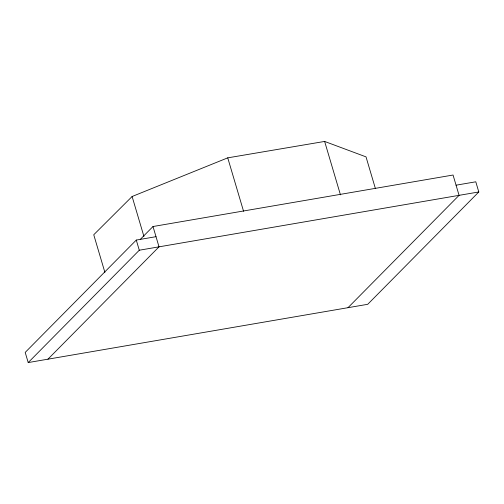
<?xml version="1.0" encoding="UTF-8"?>
<svg xmlns="http://www.w3.org/2000/svg" width="504" height="504" viewBox="0 0 504 504"><rect width="100%" height="100%" fill="white"/><g stroke="black" fill="none" stroke-linecap="round" stroke-linejoin="round"><path stroke-width="0.76" d="M156.007 236.678L136.282 240.068L25.2 352.409L28.211 362.565L367.718 304.303L478.8 191.961L475.789 181.799L456.063 185.189M140.288 239.375L153.002 226.523L453.052 175.027L459.068 195.344L347.993 307.692M28.211 362.565L139.287 250.223L478.8 191.961M47.937 359.182L159.018 246.84L153.002 226.523M375.379 188.477L366.017 156.87L324.633 141.435L227.739 157.847L132.105 196.503L93.75 234.757L104.895 272.381M324.633 141.435L340.458 194.859M227.739 157.847L243.564 211.277M132.105 196.503L143.917 236.389M136.282 240.068L139.287 250.223"/></g></svg>
